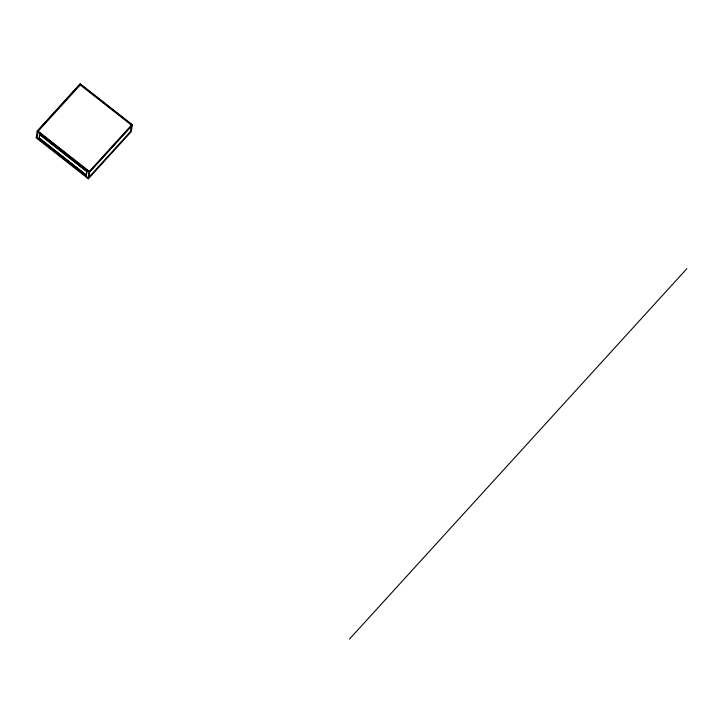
<?xml version="1.0" encoding="UTF-8"?>
<svg xmlns="http://www.w3.org/2000/svg" width="723" height="723" viewBox="0 0 723 723"><rect width="100%" height="100%" fill="white"/><g stroke="black" fill="none" stroke-linecap="round" stroke-linejoin="round"><path stroke-width="1.08" d="M37.271 131.017L36.15 137.804L88.333 178.798L131.297 131.631L132.417 124.844L80.235 83.841L37.271 131.017L89.453 172.011L88.333 178.798M38.183 131.215L37.099 137.741L88.242 177.921L130.348 131.694L131.423 125.16L80.289 84.989L38.183 131.215L89.318 171.387L88.242 177.921M38.979 138.545L40.054 134.162L87.022 171.053L86.371 174.975L85.938 175.445L38.979 138.545L40.054 134.162M80.19 84.103L132.372 125.106L89.417 172.273L37.235 131.279L80.235 83.841M85.938 175.445L87.022 171.053M89.318 171.387L131.423 125.16M89.453 172.011L132.417 124.844M349.426 639.159L686.85 268.685M39.837 134.397L86.805 171.288M39.62 134.632L86.588 171.532M39.404 138.075L86.371 174.975M39.187 138.31L86.154 175.21"/></g></svg>
